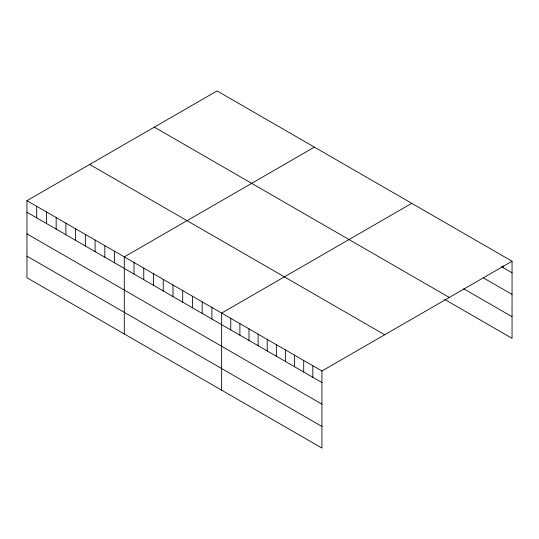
<?xml version="1.0" encoding="UTF-8"?>
<svg xmlns="http://www.w3.org/2000/svg" width="539" height="539" viewBox="0 0 539 539"><rect width="100%" height="100%" fill="white"/><g stroke="black" fill="none" stroke-linecap="round" stroke-linejoin="round"><path stroke-width="0.81" d="M26.95 200.683L321.938 370.994L321.938 448.077L26.95 277.767L26.95 200.683L217.062 90.923L512.05 261.233L512.05 338.317L444.715 299.441M314.405 147.127L124.293 256.887L124.293 333.971M411.756 203.324L221.644 313.085L221.644 390.169M321.938 370.994L512.05 261.233M501.533 266.724L512.05 272.795M483.294 277.814L512.05 294.415M463.655 288.756L512.05 316.696M154.322 127.143L449.31 297.454M89.69 164.462L384.678 334.773M26.95 212.245L321.938 382.555M26.95 233.865L321.938 404.176M26.95 256.146L321.938 426.457M502.934 265.882L502.934 267.533M312.822 365.732L312.822 377.293M303.706 360.463L303.706 372.025M294.584 355.201L294.584 366.763M285.468 349.939L285.468 361.501M276.352 344.67L276.352 356.232M267.229 339.408L267.229 350.97M258.114 334.146L258.114 345.708M248.998 328.878L248.998 340.439M239.882 323.616L239.882 335.177M230.759 318.354L230.759 329.915M211.908 307.466L211.908 319.027M202.172 301.847L202.172 313.408M192.436 296.228L192.436 307.789M182.708 290.609L182.708 302.17M172.972 284.983L172.972 296.551M163.236 279.364L163.236 290.925M153.5 273.745L153.5 285.306M143.765 268.126L143.765 279.687M134.029 262.506L134.029 274.068M114.564 251.262L114.564 262.83M104.829 245.643L104.829 257.204M95.093 240.023L95.093 251.585M85.357 234.404L85.357 245.966M75.622 228.785L75.622 240.347M65.886 223.166L65.886 234.728M56.157 217.54L56.157 229.102M46.421 211.921L46.421 223.483M36.686 206.302L36.686 217.864"/></g></svg>
